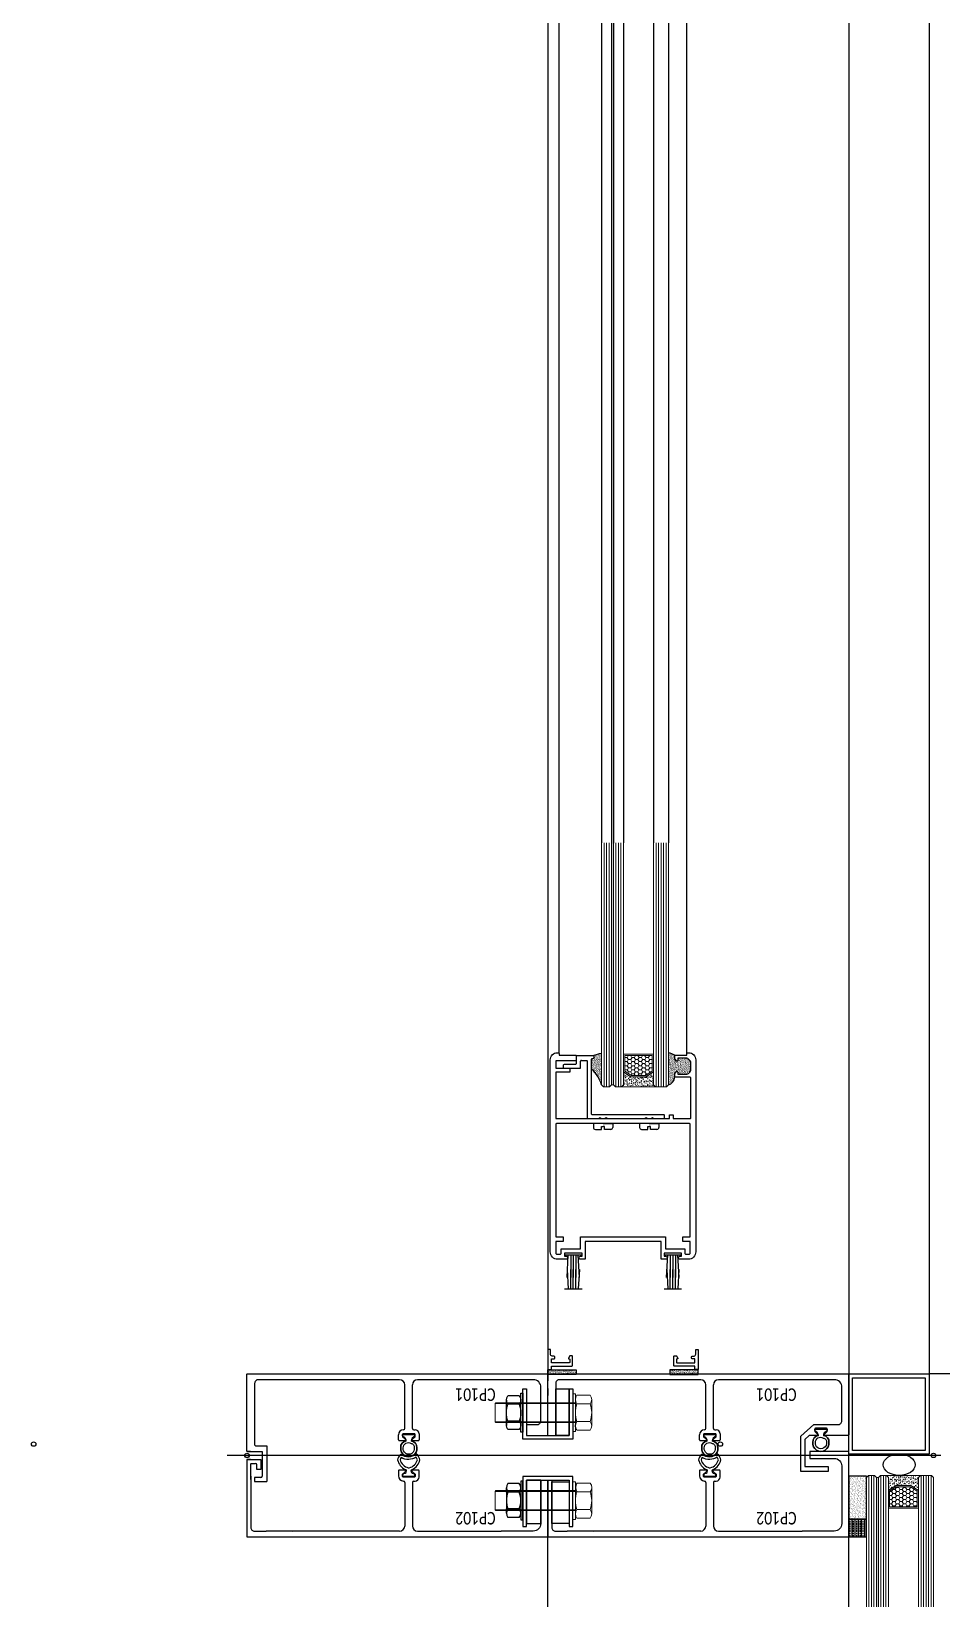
# Model space of a CAD drawing. Header units: millimetres. Extents: x 182 to 305, y 81 to 164.
# Drawn here: x 260.863 to 261.226, y 96.773 to 97.398 of the extents above; entities that cross this region are included whole.
import ezdxf

# ---------------------------------------------------------------- set-up
doc = ezdxf.new("R2010")
doc.units = ezdxf.units.MM
doc.linetypes.add('ACAD_ISO04W100', pattern=[30.5, 24, -3, 0.5, -3])
doc.linetypes.add('ACAD_ISO10W100', pattern=[18.5, 12, -3, 0.5, -3])
for name, color, linetype in [('Cascio-Accesorios', 7, 'Continuous'), ('Cascio-Perfil', 7, 'Continuous'), ('Cascio-Perfil Crudo', 7, 'Continuous'), ('Cascio-Silicona', 7, 'Continuous'), ('VMODULO', 7, 'Continuous')]:
    doc.layers.add(name, color=color, linetype=linetype)
doc.layers.add('Cascio-vidrio', color=7, linetype='Continuous', lineweight=9)
doc.styles.add('ROMANS', font='calibri.ttf', dxfattribs={"width": 0.8})
pattern_1 = [(127.5, (2148.22634, -33.48796), (-0.48941324, -0.01600031), [0, -0.38608, 0, -0.4318, 0, -0.41275]), (97.5, (2148.22634, -33.48796), (-0.7168251, 0.44952328), [0, -0.20828, 0, -0.34798, 0, -0.13335]), (57.5, (2148.22634, -33.80038), (-0.001437185, 0.79099237), [0, -0.127, 0, -0.4572, 0, -0.5969]), (47.5, (2148.22634, -33.8004), (-0.22292932, 0.76355645), [0, -0.0635, 0, -0.29972, 0, -0.3429])]
pattern_2 = [(142.5, (2231.59614, -19.48038), (0.01574834, 0.48170594), [0, -0.38, 0, -0.425, 0, -0.40625]), (172.5, (2231.59614, -19.4804), (-0.44244418, 0.70553652), [0, -0.205, 0, -0.3425, 0, -0.13125]), (212.5, (2231.90364, -19.48038), (-0.778535465, 0.00141476), [0, -0.125, 0, -0.45, 0, -0.5875]), (222.5, (2231.90364, -19.4804), (-0.75153165, 0.2194189), [0, -0.0625, 0, -0.295, 0, -0.3375])]

# ---------------------------------------------------------------- blocks, each defined once
blk = doc.blocks.new('A$C374C1684')
at = {"layer": 'Cascio-Accesorios', "color": 8, "ltscale": 5}
for p, q in [((0.731875, 2.684201, -45100.158411), (0.731875, 12.789444, -45100.158411)), ((0.731875, 12.789444, -45100.158411), (0.731875, 11.105237, -45100.158411)), ((1.363453, 14.473651, -45100.158411), (5.869489, 14.473651, -45100.158411)), ((6.501067, 2.684201, -45100.158411), (6.501067, 12.789444, -45100.158411)), ((6.501067, 12.789444, -45100.158411), (6.501067, 11.105237, -45100.158411)), ((6.501067, 2.684201, -45100.158411), (6.501067, 12.789444, -45100.158411)), ((6.501067, 12.789444, -45100.158411), (6.501067, 11.105237, -45100.158411)), ((0.731875, 3.736831, -45100.158411), (0.731875, 11.736815, -45100.158411)), ((1.363453, 11.105237, -45100.158411), (5.869489, 11.105237, -45100.158411)), ((6.501067, 3.736831, -45100.158411), (6.501067, 11.736815, -45100.158411)), ((6.501067, 3.736831, -45100.158411), (6.501067, 11.736815, -45100.158411)), ((0.731875, 4.368408, -45100.158411), (0.731875, 2.684201, -45100.158411)), ((1.363453, 4.368408, -45100.158411), (5.869489, 4.368408, -45100.158411)), ((1.363453, 0.999994, -45100.158411), (5.869489, 0.999994, -45100.158411)), ((6.501067, 4.368408, -45100.158411), (6.501067, 2.684201, -45100.158411)), ((6.501067, 4.368408, -45100.158411), (6.501067, 2.684201, -45100.158411))]:
    blk.add_line(p, q, dxfattribs=at)
at = {"layer": 'Cascio-Accesorios', "color": 8, "ltscale": 5, "elevation": -45100.158411}
blk.add_lwpolyline([(0.749997, 15.473649), (-0.000002, 15.473649), (-0.000002, -0.000004), (0.749997, -0.000004)], close=True, dxfattribs=at)
at = {"layer": 'Cascio-Accesorios', "color": 8, "ltscale": 5}
for centre, radius, start, end in [((3.293274, 12.789444, -45100.158411), 2.561398, 138.88791, 221.11209), ((3.939669, 12.789444, -45100.158411), 2.561398, 318.88791, 41.11209), ((10.030102, 7.736823, -45100.158411), 9.298227, 158.760689, 201.239311), ((1.363453, 11.105237, -45100.158411), 5.35e-14, 90, 352.224181), ((5.869489, 11.105237, -45100.158411), 5.35e-14, 187.775819, 90), ((-2.79716, 7.736823, -45100.158411), 9.298227, 338.760689, 21.239311), ((3.293274, 2.684201, -45100.158411), 2.561398, 138.88791, 221.11209), ((3.939669, 2.684201, -45100.158411), 2.561398, 318.88791, 41.11209)]:
    blk.add_arc(centre, radius, start, end, dxfattribs=at)
blk = doc.blocks.new('bulon 7.95x32')
at = {"layer": 'Cascio-Accesorios', "color": 8, "lineweight": 9, "ltscale": 5}
for p, q in [((-0.594381, 6.976516), (-5.907895, 6.976516)), ((-6.502276, 5.226516), (-6.502276, -5.066151)), ((-0.594381, 3.476516), (-5.907895, 3.476516)), ((0, 5.066151), (0, -5.066151)), ((31.65, 3.951518, 178402.451728), (0, 3.951522)), ((32, 3.601518, 168490.710426), (0, 3.601522)), ((31.65, 3.951518, 168490.710426), (32, 3.601518, 168490.710426)), ((32, -3.648486, -168490.710426), (32, 3.601518, 168490.710426)), ((-0.594381, -3.523484), (-5.907895, -3.523484)), ((32, -3.648486, 168490.710426), (0, -3.64849)), ((31.65, -3.998486, 178402.451728), (0, -3.99849)), ((31.65, -3.998486, 168490.710426), (32, -3.648486, 168490.710426)), ((-0.594381, -7.023484), (-5.907895, -7.023484))]:
    blk.add_line(p, q, dxfattribs=at)
blk.add_lwpolyline([(0, -7.5), (1, -7.5), (1, 7.5), (0, 7.5)], close=True, dxfattribs=at)
for centre, radius, start, end in [((-3.628878, 5.226516), 2.873399, 142.480248, 217.519752), ((-2.873399, 5.226516), 2.873399, 322.480248, 37.519752), ((4.084644, -0.023484), 10.587768, 160.696615, 199.303385), ((-10.58692, -0.023484), 10.587768, 340.696615, 19.303385), ((-3.665039, -5.273484), 2.844803, 142.03668, 217.96332)]:
    blk.add_arc(centre, radius, start, end, dxfattribs=at)
at = {"layer": 'Cascio-Accesorios', "color": 8, "ltscale": 10}
blk.add_arc((-4.224417, 3.279967), 5.02e-14, 90, 352.224181, dxfattribs=at)
at = {"layer": 'Cascio-Accesorios', "color": 8}
blk.add_arc((-2.837237, -5.273484), 2.844803, 322.03668, 37.96332, dxfattribs=at)
blk = doc.blocks.new('U 20x20-JL')
at = {"layer": 'Cascio-Perfil Crudo'}
blk.add_lwpolyline([(-20, 1.5), (0, 1.5), (0, 0), (-18.5, 0), (-18.5, -17), (0, -17), (0, -18.5), (-20, -18.5)], close=True, dxfattribs=at)
blk = doc.blocks.new('DVH 6+12+4-4')
at = {"layer": 'Cascio-vidrio', "lineweight": 5}
h = blk.add_hatch(dxfattribs=at)
h.set_pattern_fill('AR-SAND', color=9, scale=0.025, style=0)
h.set_pattern_definition([(217.5, (241.7352, 295.9723), (0.0400008, -1.223533), [0, -0.9652, 0, -1.0795, 0, -1.031875]), (187.5, (241.7352, 295.9723), (-1.123808, -1.792063), [0, -0.5207, 0, -0.86995, 0, -0.333375]), (147.5, (242.5162, 295.9723), (-1.977481, -0.003593), [0, -0.3175, 0, -1.143, 0, -1.49225]), (137.5, (242.5162, 295.9723), (-1.908891, -0.557323), [0, -0.15875, 0, -0.7493, 0, -0.85725])])
h.paths.add_polyline_path([(-20.76, -5.2), (-20.76, 0.8), (-8.76, 0.8), (-8.76, -5.2), (-11.76, -3.2), (-17.76, -3.2)])
at = {"layer": 'Cascio-vidrio', "ltscale": 0.8}
h = blk.add_hatch(color=9, dxfattribs=at)
h.dxf.hatch_style = 1
h.paths.add_polyline_path([(-4.76, -96.52), (-4, -96.52), (-4, 0), (-4.76, 0)])
at = {"layer": 'Cascio-vidrio', "lineweight": 5}
h = blk.add_hatch(dxfattribs=at)
h.set_pattern_fill('HONEY', color=9, scale=7.5, style=0)
h.set_pattern_definition([(180, (-1247.1529, -7950.73134), (-1.40625, 0.81189881), [0.9375, -1.875]), (60, (-1247.1529, -7950.73134), (1.40625, 0.81189882), [0.9375, -1.875]), (120, (-1247.1529, -7950.73134), (-3e-09, 1.62379763), [-1.875, 0.9375])])
h.paths.add_polyline_path([(-11.91, -3.7), (-17.61, -3.7), (-20.26, -5.47), (-20.26, -11.7), (-9.26, -11.7), (-9.26, -5.47)])
at = {"layer": 'Cascio-vidrio', "color": 9, "ltscale": 0.8}
for p, q in [((-25.76, -96.52), (-25.76, 0.8)), ((-24.76, -96.52), (-24.76, 0.8)), ((-23.76, -96.52), (-23.76, 0.8)), ((-22.76, -96.52), (-22.76, 0.8)), ((-21.76, -96.52), (-21.76, 0.8)), ((-7.76, -96.52), (-7.76, 0.8)), ((-6.76, -96.52), (-6.76, 0.8)), ((-5.76, -96.52), (-5.76, 0.8)), ((-3, -96.52), (-3, 0.8)), ((-2, -96.52), (-2, 0.8)), ((-1, -96.52), (-1, 0.8))]:
    blk.add_line(p, q, dxfattribs=at)
at = {"layer": 'Cascio-vidrio', "lineweight": 5}
blk.add_line((-7.76, 0.8), (-21.56, 0.8), dxfattribs=at)
at = {"layer": 'Cascio-vidrio', "lineweight": 13}
for p, q in [((-17.76, -3.2), (-20.76, -5.2)), ((-20.76, -12.2), (-20.76, -5.2)), ((-17.61, -3.7), (-20.26, -5.47)), ((-20.26, -11.7), (-20.26, -5.47)), ((-17.76, -3.2), (-11.76, -3.2)), ((-17.61, -3.7), (-11.91, -3.7)), ((-11.91, -3.7), (-9.26, -5.47)), ((-11.76, -3.2), (-8.76, -5.2)), ((-9.26, -5.47), (-9.26, -11.7)), ((-8.76, -5.2), (-8.76, -12.2)), ((-8.76, -12.2), (-20.76, -12.2)), ((-9.26, -11.7), (-20.26, -11.7))]:
    blk.add_line(p, q, dxfattribs=at)
at = {"layer": 'Cascio-vidrio', "ltscale": 0.8}
for points in [[(-26.76, -96.52), (-26.76, 0), (-25.96, 0.8), (-21.56, 0.8), (-20.76, 0), (-20.76, -96.52)], [(-8.76, -96.52), (-8.76, 0), (-7.96, 0.8), (-5.56, 0.8), (-4.76, 0), (-4.76, -96.52)], [(0, -96.52), (0, 0), (-0.8, 0.8), (-3.2, 0.8), (-4, 0), (-4, -96.52)]]:
    blk.add_lwpolyline(points, dxfattribs=at)
at = {"layer": 'Cascio-vidrio', "color": 9, "ltscale": 0.8}
blk.add_lwpolyline([(-4.76, -96.52), (-4.76, 0), (-4, 0), (-4, -96.52)], dxfattribs=at)
blk = doc.blocks.new('A$C563B6C09')
at = {"layer": 'Cascio-Accesorios'}
h = blk.add_hatch(dxfattribs=at)
h.set_pattern_fill('ANSI33', color=8, scale=5.079944, angle=135, style=0)
h.set_pattern_definition([(7e-15, (72753.0125, -14790.057), (2e-16, -1.26998603), []), (7e-15, (72753.6475, -14789.422), (2e-16, -1.26998603), [0.634993015, -0.317496507])])
h.paths.add_polyline_path([(73.15, 27.65), (80.27, 27.65), (80.27, 34.67), (73.15, 34.67)])
at = {"layer": 'Cascio-Silicona'}
h = blk.add_hatch(dxfattribs=at)
h.set_pattern_fill('AR-SAND', color=256, scale=0.507994, style=0)
h.set_pattern_definition([(142.5, (72753.0125, -14790.057), (0.032000274, 0.978815707), [0, -0.772151506, 0, -0.8635905, 0, -0.825490919]), (172.5, (72753.0125, -14790.057), (-0.899036676, 1.43363443), [0, -0.4165554176, 0, -0.695952344, 0, -0.266697066]), (212.5, (72753.6373, -14790.057), (-1.581966663, 0.002874768), [0, -0.253997206, 0, -0.914389941, 0, -1.193786867]), (222.5, (72753.6373, -14790.057), (-1.527095516, 0.445854282), [0, -0.126998603, 0, -0.599433406, 0, -0.685792456])])
h.paths.add_polyline_path([(80.27, 27.65), (97.35, 27.65), (97.35, 34.67), (80.27, 34.67)])
for centre in [(105.65, 274.59), (105.65, 274.59), (105.65, 0.9), (105.65, 0.9)]:
    blk.add_circle(centre, 0.895)
at = {"layer": 'Cascio-Accesorios'}
blk.add_line((73.15, 34.97), (73.15, 27.65), dxfattribs=at)
for points in [[(99.53, 211.11, -0.099387), (98.5, 211.45), (98.28, 212.17, 0.331632), (97.8, 212.53), (97.32, 212.53), (97.32, 207.66), (97.8, 207.66, 0.331632), (98.28, 208.02), (98.5, 208.74, -0.099387), (99.53, 209.08, -0.336481), (100.06, 208.77, 0.253762), (103.9, 205.64, 0.126459), (105.92, 206.66, 0.392085), (106, 207.34, -0.321125), (105.89, 212.97, 0.392085), (105.79, 213.64, 0.116798), (103.9, 214.54, 0.254204), (100.06, 211.42, -0.336481)], [(100.75, 209.89, 0.29008), (103.88, 206.67, 0.08071), (104.92, 207.15, -0.275129), (104.8, 213.11, 0.071164), (103.88, 213.52, 0.291061), (100.75, 210.29, 0.10309)], [(99.53, 91.11, -0.099387), (98.5, 91.45), (98.28, 92.17, 0.331632), (97.8, 92.53), (97.32, 92.53), (97.32, 87.66), (97.8, 87.66, 0.331632), (98.28, 88.02), (98.5, 88.74, -0.099387), (99.53, 89.08, -0.336481), (100.06, 88.77, 0.253762), (103.9, 85.64, 0.126459), (105.92, 86.66, 0.392085), (106, 87.34, -0.321125), (105.89, 92.97, 0.392085), (105.79, 93.64, 0.116798), (103.9, 94.54, 0.254204), (100.06, 91.42, -0.336481)], [(100.75, 89.89, 0.29008), (103.88, 86.67, 0.08071), (104.92, 87.15, -0.275129), (104.8, 93.11, 0.071164), (103.88, 93.52, 0.291061), (100.75, 90.29, 0.10309)]]:
    blk.add_lwpolyline(points, format="xyb", close=True, dxfattribs=at)
blk.add_lwpolyline([(73.15, 27.65), (80.27, 27.65), (80.27, 34.67), (73.15, 34.67)], close=True, dxfattribs=at)
at = {"layer": 'Cascio-Perfil', "color": 8, "linetype": 'ACAD_ISO04W100', "ltscale": 0.5}
blk.add_line((105.65, 0.9), (105.65, 282.54), dxfattribs=at)
at = {"layer": 'Cascio-Perfil'}
for p, q in [((100.08, 269.05), (100.08, 270.65)), ((100.08, 270.65), (101.98, 270.65)), ((104.05, 269.05), (100.08, 269.05)), ((104.05, 274.37), (104.05, 269.05)), ((75.45, 213.72), (75.45, 266.92)), ((97.3, 212.57), (98.2, 212.57)), ((99.5, 214.17), (97.44, 214.17)), ((98.2, 212.57), (99.28, 211.41)), ((99.8, 211.62), (99.8, 213.87)), ((94.9, 211.69), (77.49, 211.69)), ((94.9, 208.64), (77.49, 208.64)), ((95.4, 208.13), (95.4, 207.57)), ((97, 207.87), (97, 212.27)), ((98.2, 207.57), (97.3, 207.57)), ((99.28, 208.73), (98.2, 207.57)), ((99.8, 206.27), (99.8, 208.53)), ((97, 205.97), (99.5, 205.97)), ((0, 154.67), (73.45, 154.67)), ((0, 154.67), (73.45, 154.67)), ((75.9, 154.67), (95.3, 154.67)), ((75.45, 93.72), (75.45, 146.92)), ((99.5, 94.17), (97.44, 94.17)), ((99.8, 91.62), (99.8, 93.87)), ((94.9, 91.69), (77.49, 91.69)), ((94.9, 88.64), (77.49, 88.64)), ((95.4, 88.13), (95.4, 87.57)), ((97, 87.87), (97, 92.27)), ((97.3, 92.57), (98.2, 92.57)), ((98.2, 87.57), (97.3, 87.57)), ((98.2, 92.57), (99.28, 91.41)), ((99.28, 88.73), (98.2, 87.57)), ((99.8, 86.27), (99.8, 88.53)), ((97, 85.97), (99.5, 85.97)), ((0, 34.67), (73.45, 34.67)), ((75.9, 34.67), (95.3, 34.67))]:
    blk.add_line(p, q, dxfattribs=at)
at = {"layer": 'Cascio-Perfil', "color": 9, "linetype": 'ACAD_ISO04W100', "ltscale": 0.5}
blk.add_line((105.65, 0.9), (105.65, 180.75), dxfattribs=at)
at = {"layer": 'Cascio-Perfil'}
for points in [[(104.05, 273.17), (104.05, 274.37, 0.414214), (103.75, 274.67), (73.45, 274.67, 0.414214), (73.15, 274.37), (73.15, 154.97, 0.414214), (73.45, 154.67), (75.9, 154.67)], [(97.33, 273.07), (76.95, 273.07, 0.414214), (75.45, 271.57), (75.45, 266.92)], [(96.1, 273.07), (102.18, 273.07, -0.414214), (102.48, 272.57), (102.48, 271.15)], [(95.75, 157.47), (78.45, 157.47, -0.414214), (75.45, 160.47), (75.45, 173.27)], [(95.75, 154.67), (73.45, 154.67, 0.414214), (73.15, 154.37), (73.15, 34.97, 0.414214), (73.45, 34.67), (75.9, 34.67)], [(95.75, 153.07), (76.95, 153.07, 0.414214), (75.45, 151.57), (75.45, 146.92)], [(99.53, 37.47), (78.45, 37.47, -0.414214), (75.45, 40.47), (75.45, 53.27)], [(95.3, 34.67), (106.95, 34.67, 0.414214), (107.25, 34.97), (107.25, 50.26)], [(104.45, 50.26), (104.45, 40.47, -0.414214), (101.45, 37.47), (99.53, 37.47)]]:
    blk.add_lwpolyline(points, format="xyb", dxfattribs=at)
for points in [[(75.45, 256.32), (75.35, 256.42)], [(75.45, 206.61), (75.45, 173.27)], [(79.01, 154.67), (81.76, 154.67)], [(79.01, 154.67), (81.76, 154.67)], [(95.3, 154.67), (95.75, 154.67)], [(97.33, 153.07), (97.25, 153.07)], [(75.45, 136.32), (75.35, 136.42)], [(75.45, 86.61), (75.45, 53.27)], [(107.25, 50.26), (104.45, 50.26)], [(79.01, 34.67), (81.76, 34.67)], [(79.01, 34.67), (81.76, 34.67)]]:
    blk.add_lwpolyline(points, dxfattribs=at)
at = {"layer": 'Cascio-Perfil', "color": 1}
for points in [[(95.75, 163.17), (78.45, 163.17), (78.45, 157.47), (95.75, 157.47)], [(95.11, 146.17), (78.45, 146.17), (78.45, 153.07), (95.11, 153.07)]]:
    blk.add_lwpolyline(points, close=True, dxfattribs=at)
at = {"layer": 'Cascio-Perfil'}
for centre, radius, start, end in [((101.98, 271.15), 0.5, 270, 0), ((77.49, 213.72), 2.03, 180, 270), ((97.44, 212.14), 2.03, 90, 178.79265), ((97.3, 212.27), 0.3, 90, 180), ((99.5, 213.87), 0.3, 360, 90), ((77.49, 206.61), 2.03, 90, 180), ((94.9, 212.19), 0.508, 270, 358.79265), ((94.9, 208.13), 0.508, 0, 90), ((97, 207.57), 1.6, 180, 270), ((97.3, 207.87), 0.3, 180, 270), ((99.5, 211.62), 0.3, 223, 0), ((99.5, 208.53), 0.3, 360, 137), ((99.5, 206.27), 0.3, 270, 0), ((97.44, 92.14), 2.03, 90, 178.79265), ((99.5, 93.87), 0.3, 360, 90), ((77.49, 93.72), 2.03, 180, 270), ((77.49, 86.61), 2.03, 90, 180), ((94.9, 92.19), 0.508, 270, 358.79265), ((94.9, 88.13), 0.508, 0, 90), ((97, 87.57), 1.6, 180, 270), ((97.3, 92.27), 0.3, 90, 180), ((97.3, 87.87), 0.3, 180, 270), ((99.5, 91.62), 0.3, 223, 0), ((99.5, 88.53), 0.3, 360, 137), ((99.5, 86.27), 0.3, 270, 0)]:
    blk.add_arc(centre, radius, start, end, dxfattribs=at)
at = {"layer": 'Cascio-Silicona', "color": 1}
blk.add_lwpolyline([(80.27, 27.65), (97.35, 27.65), (97.35, 34.67), (80.27, 34.67)], close=True, dxfattribs=at)
at = {"xscale": -0.999919, "yscale": 0.999919, "zscale": 0.999919, "rotation": 270}
blk.add_blockref('DVH 6+12+4-4', (96.86, 27.65), dxfattribs=at)
at = {"layer": 'Cascio-Perfil', "xscale": 0.999998, "yscale": 0.999998, "zscale": 0.999998, "rotation": 90}
blk.add_blockref('bulon 7.95x32', (87.61, 143.67), dxfattribs=at)
at = {"layer": 'Cascio-Perfil', "rotation": 90}
blk.add_blockref('A$C374C1684', (95.41, 164.67), dxfattribs=at)
at = {"layer": 'Cascio-Perfil', "xscale": -1}
blk.add_blockref('U 20x20-JL', (77.25, 163.17), dxfattribs=at)
at = {"layer": 'Defpoints', "char_height": 5, "width": 31.5946, "attachment_point": 1, "rotation": 90, "style": 'ROMANS'}
for insert in [(78.1, 175.5), (78.1, 55.5)]:
    blk.add_mtext('CP102', dxfattribs=dict(at, insert=insert))
blk = doc.blocks.new('CP102-Doble')
blk.add_blockref('A$C563B6C09', (-105.65322, -0.895036))
blk = doc.blocks.new('A$C198C253F')
at = {"layer": 'Cascio-Silicona'}
h = blk.add_hatch(dxfattribs=at)
h.set_pattern_fill('AR-SAND', color=256, scale=0.01, angle=90, style=0)
h.set_pattern_definition(pattern_1)
h.paths.add_polyline_path([(-37.816335, 51.54098), (-36.026335, 51.54098), (-36.026335, 40.229073), (-37.816335, 40.229073)])
h = blk.add_hatch(dxfattribs=at)
h.set_pattern_fill('AR-SAND', color=256, scale=0.25)
h.set_pattern_definition([(142.5, (2231.59614, -0.48423), (0.01574834, 0.48170594), [0, -0.38, 0, -0.425, 0, -0.40625]), (172.5, (2231.59614, -0.48423), (-0.44244418, 0.70553652), [0, -0.205, 0, -0.3425, 0, -0.13125]), (212.5, (2231.90364, -0.48423), (-0.778535465, 0.00141476), [0, -0.125, 0, -0.45, 0, -0.5875]), (222.5, (2231.90364, -0.4842), (-0.75153165, 0.2194189), [0, -0.0625, 0, -0.295, 0, -0.3375])])
edge = h.paths.add_edge_path()
edge.add_arc((88.727835, 33.534358), 0.5, -90.000002806, 0.020123912, ccw=False)
edge.add_arc((88.727835, 33.534358), 0.5, 179.999997182, 269.999997189, ccw=False)
edge.add_line((88.227835, 33.534358), (88.227835, 33.734358))
edge.add_arc((87.927835, 33.734358), 0.3, 359.999997182, 449.99999719)
edge.add_line((87.927835, 34.034358), (83.877835, 34.034359))
edge.add_arc((74.363752, 42.387277), 12.66053, 285.166954955, 318.718383414, ccw=False)
edge.add_line((77.676159, 30.167745), (90.160289, 30.167745))
edge.add_arc((79.613194, 29.059177), 10.605193, 6.000125206, 24.960714116)
h = blk.add_hatch(dxfattribs=at)
h.set_pattern_fill('AR-SAND', color=256, scale=0.01, angle=90, style=0)
h.set_pattern_definition(pattern_1)
h.paths.add_polyline_path([(-37.816335, -8.476691), (-36.026335, -8.476691), (-36.026335, 2.835216), (-37.816335, 2.835216)])
h = blk.add_hatch(dxfattribs=at)
h.set_pattern_fill('AR-SAND', color=256, scale=0.25)
h.set_pattern_definition(pattern_2)
edge = h.paths.add_edge_path()
edge.add_arc((80.799396, 3.980887), 3.049541, 191.871188566, 268.14638739)
edge.add_line((80.700755, 0.932941), (89.500755, 0.932941))
edge.add_line((89.500755, 0.932941), (90.495632, 3.353559))
edge.add_line((90.495632, 3.353559), (77.815076, 3.353559))
h = blk.add_hatch(dxfattribs=at)
h.set_pattern_fill('AR-SAND', color=256, scale=0.25)
h.set_pattern_definition(pattern_2)
edge = h.paths.add_edge_path()
edge.add_line((88.300755, -0.267059), (87.400755, -0.267059))
edge.add_arc((87.400755, 0.032941), 0.3, 180.000000003, 270, ccw=False)
edge.add_line((87.100755, 0.032941), (88.000755, 0.932941))
edge.add_line((88.000755, 0.932941), (82.200755, 0.932941))
edge.add_line((82.200755, 0.932941), (83.100755, 0.032941))
edge.add_arc((82.800755, 0.032941), 0.3, -90, 0, ccw=False)
edge.add_line((82.800755, -0.267059), (81.900755, -0.267059))
edge.add_line((81.900755, -0.267059), (81.900755, -3.473923))
edge.add_arc((83.900755, -3.473923), 2, 180, 270)
edge.add_line((83.900755, -5.473923), (86.300755, -5.473923))
edge.add_arc((86.300755, -3.473923), 2, 270, 360)
edge.add_line((88.300755, -3.473923), (88.300755, -0.267059))
at = {"layer": 'Cascio-Accesorios', "color": 1}
for p, q in [((-3.699245, 44.851067, 0.003681), (-3.699245, 37.851067, 0.003681)), ((4.047284, 43.78143, 0.003681), (-3.699245, 43.351067, 0.003681)), ((0.900755, 43.851067, 0.003681), (9.900755, 43.351067, 0.003681)), ((9.900755, 44.851067, 0.003681), (9.900755, 37.851067, 0.003681)), ((-3.699245, 42.351067, 0.003681), (4.047284, 42.351067, 0.003681)), ((-3.699245, 41.351067, 0.003681), (4.047284, 41.351067, 0.003681)), ((-3.699245, 40.351067, 0.003681), (4.047284, 40.351067, 0.003681)), ((4.047284, 38.920704, 0.003681), (-3.699245, 39.351067, 0.003681)), ((9.900755, 42.351067, 0.003681), (0.900755, 42.351067, 0.003681)), ((9.900755, 41.351067, 0.003681), (0.900755, 41.351067, 0.003681)), ((9.900755, 40.351067, 0.003681), (0.900755, 40.351067, 0.003681)), ((0.900755, 38.851067, 0.003681), (9.900755, 39.351067, 0.003681)), ((-3.699245, 5.17124, 0.003681), (-3.699245, -1.82876, 0.003681)), ((4.047284, 4.101602, 0.003681), (-3.699245, 3.67124, 0.003681)), ((-3.699245, 2.67124, 0.003681), (4.047284, 2.67124, 0.003681)), ((-3.699245, 1.67124, 0.003681), (4.047284, 1.67124, 0.003681)), ((-3.699245, 0.67124, 0.003681), (4.047284, 0.67124, 0.003681)), ((0.900755, 4.17124, 0.003681), (9.900755, 3.67124, 0.003681)), ((9.900755, 2.67124, 0.003681), (0.900755, 2.67124, 0.003681)), ((9.900755, 1.67124, 0.003681), (0.900755, 1.67124, 0.003681)), ((9.900755, 0.67124, 0.003681), (0.900755, 0.67124, 0.003681)), ((9.900755, 5.17124, 0.003681), (9.900755, -1.82876, 0.003681)), ((4.047284, -0.759123, 0.003681), (-3.699245, -0.32876, 0.003681)), ((0.900755, -0.82876, 0.003681), (9.900755, -0.32876, 0.003681))]:
    blk.add_line(p, q, dxfattribs=at)
at = {"layer": 'Cascio-Accesorios', "color": 8}
for p, q in [((59.895221, 32.566643, 0.003681), (59.895219, 30.064137, 0.003681)), ((62.200755, 33.336642, 0.003681), (60.665221, 33.336642, 0.003681)), ((62.200755, 29.488212, 0.003681), (62.200755, 33.336642, 0.003681)), ((59.895219, 30.064137, 0.003681), (61.050221, 30.064137, 0.003681)), ((59.895221, 26.409782, 0.003681), (59.895219, 28.912287, 0.003681)), ((59.895219, 28.912287, 0.003681), (61.050221, 28.912287, 0.003681)), ((62.200755, 25.639782, 0.003681), (60.665221, 25.639782, 0.003681)), ((61.050221, 30.064137, 0.003681), (61.050221, 29.488212, 0.003681)), ((61.050221, 28.912287, 0.003681), (61.050221, 29.488212, 0.003681)), ((62.200755, 29.488212, 0.003681), (62.200755, 25.639782, 0.003681)), ((59.895221, 14.166643, 0.003681), (59.895219, 11.664137, 0.003681)), ((62.200755, 14.936642, 0.003681), (60.665221, 14.936642, 0.003681)), ((62.200755, 11.088212, 0.003681), (62.200755, 14.936642, 0.003681)), ((59.895219, 11.664137, 0.003681), (61.050221, 11.664137, 0.003681)), ((59.895221, 8.009782, 0.003681), (59.895219, 10.512287, 0.003681)), ((59.895219, 10.512287, 0.003681), (61.050221, 10.512287, 0.003681)), ((62.200755, 7.239782, 0.003681), (60.665221, 7.239782, 0.003681)), ((61.050221, 11.664137, 0.003681), (61.050221, 11.088212, 0.003681)), ((61.050221, 10.512287, 0.003681), (61.050221, 11.088212, 0.003681)), ((62.200755, 11.088212, 0.003681), (62.200755, 7.239782, 0.003681))]:
    blk.add_line(p, q, dxfattribs=at)
for centre, start, end in [((60.665221, 32.566642, 0.003681), 90, 179.999969), ((60.665221, 26.409782, 0.003681), 180.000031, 270), ((60.665221, 14.166642, 0.003681), 90, 179.999969), ((60.665221, 8.009782, 0.003681), 180.000031, 270)]:
    blk.add_arc(centre, 0.77, start, end, dxfattribs=at)
at = {"layer": 'Cascio-Perfil', "ltscale": 2.5}
for p, q in [((84.277836, 45.030438, 0.003681), (84.277836, 38.738213, 0.003681)), ((85.477836, 45.330438, 0.003681), (84.577836, 45.330438, 0.003681)), ((85.777836, 40.538212, 0.003681), (85.777836, 45.030438, 0.003681)), ((90.500755, 47.038131, 116092.850077), (693.234029, 47.038131, 116092.850077)), ((84.577836, 38.438213, 0.003681), (87.127836, 38.438212, 0.003681)), ((88.927836, 40.238212, 0.003681), (86.077836, 40.238212, 0.003681)), ((89.227835, 33.534534, 0.057329), (89.227836, 39.938212, 0.003681)), ((90.200755, -3.902981, 0.003681), (693.234029, -3.902981, 116092.850077))]:
    blk.add_line(p, q, dxfattribs=at)
for points, elevation in [([(-33.195265, 43.078634), (-33.195265, 50.076548), (-32.415265, 50.076548), (-31.669285, 50.076548), (-31.669285, 49.166548, 0.414214), (-31.279285, 48.776548), (-30.871943, 48.776548, 0.46718), (-30.488064, 49.235371), (-30.488064, 49.749507, -0.414214), (-29.788064, 50.449507), (-27.913535, 50.449507), (-27.913535, 51.449507), (-35.926335, 51.449507), (-35.926335, 50.049507), (-34.495265, 50.049507), (-34.495265, 41.969265, 0.414214), (-34.195265, 41.669265), (-30.694285, 41.669265, 0.414214), (-30.369285, 41.994265), (-30.369285, 42.502709, 0.29391), (-30.597643, 42.857634), (-31.485404, 43.261942, 0.545703), (-31.669285, 43.143634), (-31.669285, 42.883634, -0.414214), (-31.799285, 42.753634), (-32.995265, 42.753634, -0.414214), (-33.195265, 42.953634), (-33.195265, 50.076548)], 0.003681), ([(12.300755, -3.086778), (10.600755, -3.086778, 0.414214), (10.100755, -3.586778), (10.100755, -4.773923, 0.414214), (10.600755, -5.273923), (15.200755, -5.273923), (15.200755, -2.273923), (17.000755, -2.273923), (17.000755, -5.273923), (61.900755, -5.273923, 0.414214), (62.200755, -4.973923), (62.200755, 48.038212, 0.414214), (61.900755, 48.338212), (17.000755, 48.338212), (17.000755, 45.338212), (15.200755, 45.338212), (15.200755, 48.338212), (10.600755, 48.338212, 0.414214), (10.100755, 47.838212), (10.100755, 46.651067, 0.414214), (10.600755, 46.151067), (12.300755, 46.151067), (12.300755, 38.482145), (17.000755, 38.482145), (17.000755, 4.582145), (12.300755, 4.582145), (12.300755, -3.12876)], 0.003681), ([(87.427835, 36.134358, -0.414214), (87.127835, 35.834358), (64.500755, 35.834359, 0.414214), (64.200755, 35.534359), (64.200755, 5.230438, 0.414214), (64.500755, 4.930438), (65.400755, 4.930438, 0.414214), (65.700755, 5.230438), (65.700755, 33.734359, -0.414214), (66.000755, 34.034359), (87.927835, 34.034358, -0.414214), (88.227835, 33.734358), (88.227835, 33.534358, 0.414214), (88.727835, 33.034358, 0.414316), (89.227835, 33.534534)], 0.057329), ([(-33.195265, -0.105818), (-33.195265, -7.103732), (-32.415265, -7.103732), (-31.669285, -7.103732), (-31.669285, -6.193732, -0.414214), (-31.279285, -5.803732), (-30.871943, -5.803732, -0.46718), (-30.488064, -6.262555), (-30.488064, -6.776691, 0.414214), (-29.788064, -7.476691), (-27.913535, -7.476691), (-27.913535, -8.476691), (-35.926335, -8.476691), (-35.926335, -7.076691), (-34.495265, -7.076691), (-34.495265, 1.003551, -0.414214), (-34.195265, 1.303551), (-30.694285, 1.303551, -0.414214), (-30.369285, 0.978551), (-30.369285, 0.470107, -0.29391), (-30.597643, 0.115182), (-31.485404, -0.289126, -0.545703), (-31.669285, -0.170818), (-31.669285, 0.089182, 0.414214), (-31.799285, 0.219182), (-32.995265, 0.219182, 0.414214), (-33.195265, 0.019182), (-33.195265, -7.103732)], 0.003681)]:
    blk.add_lwpolyline(points, format="xyb", dxfattribs=dict(at, elevation=elevation))
at = {"layer": 'Cascio-Perfil', "ltscale": 2.5, "elevation": 0.003681}
blk.add_lwpolyline([(80.700755, 0.932941), (82.200755, 0.932941), (83.100755, 0.032941, -0.414214), (82.800755, -0.267059), (81.900755, -0.267059), (81.900755, -3.473923, 0.414214), (83.900755, -5.473923), (86.300755, -5.473923, 0.414214), (88.300755, -3.473923), (88.300755, -0.267059), (87.400755, -0.267059, -0.414214), (87.100755, 0.032941), (88.000755, 0.932941), (89.500755, 0.932941), (89.500755, -3.902981), (90.200755, -3.902981, -0.414214), (90.500755, -4.202981), (90.500755, -4.673923, -0.414214), (87.700755, -7.473923), (11.100755, -7.473923, -0.414214), (8.100755, -4.473923), (8.100755, -1.17876, -0.414214), (8.700755, -0.57876, -0.414214), (9.300755, -1.17876), (9.300755, -1.82876), (10.500755, -1.82876), (10.500755, 5.17124), (9.300755, 5.17124), (9.300755, 4.52124, -0.414214), (8.700755, 3.92124, -0.414214), (8.100755, 4.52124), (8.100755, 6.382145), (15.200755, 6.382145), (15.200755, 36.682145), (8.100755, 36.682145), (8.100755, 38.501067, -0.414214), (8.700755, 39.101067, -0.414214), (9.300755, 38.501067), (9.300755, 37.851067), (10.500755, 37.851067), (10.500755, 44.851067), (9.300755, 44.851067), (9.300755, 44.201067, -0.414214), (8.700755, 43.601067, -0.414214), (8.100755, 44.201067), (8.100755, 47.538212, -0.414214), (11.100755, 50.538212), (12.300755, 50.538212), (87.700755, 50.538212, -0.414214), (90.500755, 47.738212), (90.500755, 47.682941), (90.498305, 47.338131, -0.414214), (90.198305, 47.038131), (89.498305, 47.038131), (89.500755, 40.238212), (87.300755, 40.238212), (87.300755, 48.338212), (84.300755, 48.338212), (84.300755, 42.775096), (82.800755, 42.775096), (82.800755, 48.338212), (64.500755, 48.338212, 0.414214), (64.200755, 48.038212), (64.200755, 31.238212), (64.700755, 30.738212), (64.200755, 30.238212), (64.200755, 28.738212), (64.700755, 28.238212), (64.200755, 27.738212), (64.200755, 12.838212), (64.700755, 12.338212), (64.200755, 11.838212), (64.200755, 10.338212), (64.700755, 9.838212), (64.200755, 9.338212), (64.200755, 3.027019), (65.700755, 3.027019), (65.700755, 1.527019), (64.200755, 1.527019), (64.200755, -5.173923, 0.414214), (64.500755, -5.473923), (80.400755, -5.473923, 0.414214), (80.700755, -5.173923)], format="xyb", close=True, dxfattribs=at)
at = {"layer": 'Cascio-Perfil', "ltscale": 2.5, "extrusion": (1, -4.15948e-07, 0), "elevation": 87.42782}
blk.add_lwpolyline([(38.138249, 0.003681), (36.134395, 0.057329)], dxfattribs=at)
at = {"layer": 'Cascio-Perfil', "ltscale": 2.5}
for centre, start, end in [((84.577836, 45.030438, 0.003681), 90, 179.999997), ((85.477836, 45.030438, 0.003681), 0, 90), ((84.577836, 38.738213, 0.003681), 179.999997, 269.999997), ((86.077836, 40.538212, 0.003681), 180, 270), ((87.127836, 38.138212, 0.003681), 359.999997, 89.999997), ((88.927836, 39.938212, 0.003681), 359.999997, 90)]:
    blk.add_arc(centre, 0.3, start, end, dxfattribs=at)
at = {"layer": 'Cascio-Silicona', "elevation": 0.003681}
for points in [[(-37.816335, 51.54098), (-36.026335, 51.54098), (-36.026335, 40.229073), (-37.816335, 40.229073)], [(-37.816335, -8.476691), (-36.026335, -8.476691), (-36.026335, 2.835216), (-37.816335, 2.835216)]]:
    blk.add_lwpolyline(points, close=True, dxfattribs=at)
at = {"layer": 'Cascio-Silicona', "color": 1}
for centre, radius, start, end in [((74.328465, 42.278454, -116093.218058), 12.615687, 285.362867, 319.195527), ((79.613194, 29.059177, -6.984403), 10.605193, 6.000125, 24.960714), ((81.149509, 4.601373, -232185.68911), 3.695777, 199.732683, 263.025737), ((85.824543, 3.647123, -116092.830828), 4.569608, 323.561196, 356.316626)]:
    blk.add_arc(centre, radius, start, end, dxfattribs=at)
at = {"layer": 'VMODULO'}
for p, q in [((972.100016, 26.113559, -232182.558484), (174.148982, 26.113559, -116082.985447)), ((972.100016, 25.353559, -232182.558484), (174.148982, 25.353559, -116082.985447)), ((972.142824, 30.113559, -232189.055732), (174.19179, 30.113559, -116089.482695)), ((999.851643, 21.353559, -232182.375636), (174.19179, 21.353559, -116089.482695)), ((999.851643, 9.353559, -232182.375636), (174.19179, 9.353559, -116089.482695)), ((999.53706, 3.36537, -232193.337174), (174.19179, 3.36537, -116100.444234))]:
    blk.add_line(p, q, dxfattribs=at)
at = {"rotation": 90}
blk.add_blockref('DVH 6+12+4-4', (77.670755, 30.113559, -116089.482695), dxfattribs=at)
blk = doc.blocks.new('A$C06B85292')
for centre, radius in [((6.353967, 10.364894), 0.895117), ((6.355286, 10.364894), 0.895107), ((280.046187, 10.364894), 0.895107), ((280.046559, 10.364894), 0.895117)]:
    blk.add_circle(centre, radius)
at = {"layer": 'Cascio-Accesorios'}
for p, q in [((68.415829, 18.24061), (68.415829, 18.729263)), ((68.415829, 18.729263), (73.283093, 18.729263)), ((69.223546, 17.546828), (68.772887, 17.761482)), ((69.849472, 16.116749), (69.849472, 16.128904)), ((71.84945, 16.128904), (71.84945, 16.116749)), ((72.926035, 17.761482), (72.206508, 17.197158)), ((73.283093, 18.729263), (73.283093, 18.24061)), ((188.414509, 18.24061), (188.414509, 18.729263)), ((188.414509, 18.729263), (193.281773, 18.729263)), ((189.222226, 17.546828), (188.771567, 17.761482)), ((189.848152, 16.116749), (189.848152, 16.128904)), ((191.84813, 16.128904), (191.84813, 16.116749)), ((192.924715, 17.761482), (192.205188, 17.197158)), ((193.281773, 18.729263), (193.281773, 18.24061))]:
    blk.add_line(p, q, dxfattribs=at)
for points in [[(236.504701, 19.347134, 0.177841), (236.148001, 18.266687, -0.409958), (238.357511, 15.569246, -1.117988), (231.93756, 15.569246, -0.409983), (234.147665, 18.266725), (234.147665, 18.278881, 0.127853), (233.521739, 19.696805), (233.071079, 19.911458, -0.331632), (232.714021, 20.390586), (232.714021, 20.87924), (237.581286, 20.87924), (237.581286, 20.390586, -0.331632), (237.224228, 19.911458)], [(72.206508, 17.197158, 0.177841), (71.849809, 16.116711, -0.409958), (74.059318, 13.419269, -1.117988), (67.639368, 13.419269, -0.409983), (69.849472, 16.116749), (69.849472, 16.128904, 0.127853), (69.223546, 17.546828), (68.772887, 17.761482, -0.331632), (68.415829, 18.24061), (68.415829, 18.729263), (73.283093, 18.729263), (73.283093, 18.24061, -0.331632), (72.926035, 17.761482)], [(192.205188, 17.197158, 0.177841), (191.848489, 16.116711, -0.409958), (194.057998, 13.419269, -1.117988), (187.638048, 13.419269, -0.409983), (189.848152, 16.116749), (189.848152, 16.128904, 0.127853), (189.222226, 17.546828), (188.771567, 17.761482, -0.331632), (188.414509, 18.24061), (188.414509, 18.729263), (193.281773, 18.729263), (193.281773, 18.24061, -0.331632), (192.924715, 17.761482)]]:
    blk.add_lwpolyline(points, format="xyb", close=True, dxfattribs=at)
for points in [[(69.849472, 16.116749, 0.409983), (67.639368, 13.419269, 1.117988), (74.059318, 13.419269, 0.410001), (71.84945, 16.116749)], [(71.756959, 15.120879, -0.426819), (73.051239, 13.413188, -1.172901), (68.64744, 13.413144, -0.612137), (71.756959, 15.120879, -0.517798)], [(189.848152, 16.116749, 0.409983), (187.638048, 13.419269, 1.117988), (194.057998, 13.419269, 0.410001), (191.84813, 16.116749)], [(191.755639, 15.120879, -0.426819), (193.049919, 13.413188, -1.172901), (188.64612, 13.413144, -0.612137), (191.755639, 15.120879, -0.517798)], [(234.147665, 18.266725, 0.409983), (231.93756, 15.569246, 1.117988), (238.357511, 15.569246, 0.410001), (236.147642, 18.266725)], [(236.055152, 17.270855, -0.426819), (237.349432, 15.563164, -1.172901), (232.945632, 15.56312, -0.612137), (236.055152, 17.270855, -0.517798)]]:
    blk.add_lwpolyline(points, format="xyb", dxfattribs=at)
for centre, radius, start, end in [((68.915823, 18.24061), 0.499994, 180, 253.388791), ((66.809266, 15.633957), 3.080231, 9.24667, 38.390334), ((73.49896, 16.171364), 1.650056, 141.561634, 181.474496), ((72.783099, 18.24061), 0.499994, 286.611209, 0), ((188.914503, 18.24061), 0.499994, 180, 253.388791), ((186.807946, 15.633957), 3.080231, 9.24667, 38.390334), ((193.49764, 16.171364), 1.650056, 141.561634, 181.474496), ((192.781779, 18.24061), 0.499994, 286.611209, 0)]:
    blk.add_arc(centre, radius, start, end, dxfattribs=at)
at = {"layer": 'Cascio-Perfil'}
for p, q in [((67.225272, 40.564561), (14.021376, 40.564561)), ((69.257249, 21.122211), (69.257249, 38.532584)), ((72.305216, 21.122775), (72.305216, 38.532584)), ((107.670346, 40.564561), (74.337193, 40.564561)), ((187.223952, 40.564561), (134.020056, 40.564561)), ((189.255929, 21.122211), (189.255929, 38.532584)), ((192.303896, 21.122775), (192.303896, 38.532584)), ((227.669026, 40.564561), (194.335873, 40.564561)), ((73.070727, 19.014798), (68.670775, 19.014798)), ((72.81321, 20.614781), (73.370724, 20.614781)), ((74.970706, 19.014798), (74.970706, 16.514826)), ((193.069407, 19.014798), (188.669455, 19.014798)), ((192.81189, 20.614781), (193.369403, 20.614781)), ((194.969386, 19.014798), (194.969386, 16.514826)), ((66.770796, 16.514826), (66.770796, 18.582803)), ((69.324964, 16.214829), (67.070793, 16.214829)), ((68.370779, 18.714802), (68.370779, 17.814812)), ((68.370779, 17.814812), (69.529561, 16.73423)), ((72.211941, 16.73423), (73.370724, 17.814812)), ((74.670709, 16.214829), (72.416538, 16.214829)), ((73.370724, 17.814812), (73.370724, 18.714802)), ((186.769476, 16.514826), (186.769476, 18.582803)), ((189.323643, 16.214829), (187.069473, 16.214829)), ((188.369458, 18.714802), (188.369458, 17.814812)), ((188.369458, 17.814812), (189.528241, 16.73423)), ((192.210621, 16.73423), (193.369403, 17.814812)), ((194.669389, 16.214829), (192.415218, 16.214829)), ((193.369403, 17.814812), (193.369403, 18.714802)), ((6.571458, 11.964876), (12.408487, 11.964876)), ((12.408487, 11.964876), (12.408487, 2.088046)), ((11.908487, 1.588046), (9.421427, 1.588046)), ((9.421427, 1.588046), (9.421427, -0.000175)), ((9.421427, -0.000175), (14.236317, -0.000175))]:
    blk.add_line(p, q, dxfattribs=at)
at = {"layer": 'Cascio-Perfil', "color": 8, "linetype": 'ACAD_ISO04W100', "ltscale": 0.5}
blk.add_line((280.046559, 10.364894), (0.000364, 10.364894), dxfattribs=at)
at = {"layer": 'Cascio-Perfil', "color": 9, "linetype": 'ACAD_ISO04W100', "ltscale": 0.5}
for q in [(100.187626, 10.364894), (100.189604, 10.364894)]:
    blk.add_line((280.046187, 10.364894), q, dxfattribs=at)
at = {"layer": 'Cascio-Perfil'}
for points in [[(7.821445, 11.964876), (6.571458, 11.964876, -0.414214), (6.271462, 12.264873), (6.271462, 42.564539, -0.414214), (6.571458, 42.864536), (125.970145, 42.864536, -0.414214), (126.270142, 42.564539), (126.270142, 40.118453)], [(14.021376, 40.564561), (10.921427, 40.564561, 0.414214), (9.421427, 39.064561), (9.421427, 14.62761, 0.414214), (9.921427, 14.12761), (14.236317, 14.12761), (14.236317, -0.000175)], [(117.76845, 22.627775), (121.931329, 22.627775, 0.414214), (123.531311, 24.227758), (123.531311, 37.564594, 0.414214), (120.531344, 40.564561), (107.670346, 40.564561)], [(126.270142, 18.364536), (126.270142, 42.564539, -0.414214), (126.570138, 42.864536), (245.968825, 42.864536, -0.414214), (246.268821, 42.564539), (246.268821, 40.118453)], [(134.020056, 40.564561), (130.920107, 40.564561, 0.414214), (129.420107, 39.064561), (129.420107, 18.364536)], [(227.169032, 9.764892), (227.169032, 17.999196), (232.334588, 22.627775), (241.930009, 22.627775, 0.414214), (243.529991, 24.227758), (243.529991, 37.564594, 0.414214), (240.530024, 40.564561), (227.669026, 40.564561)], [(246.268821, 40.118453), (246.268821, 18.664802, -0.414214), (245.968825, 18.364806), (236.722813, 18.364806, -0.679599), (236.517451, 18.88349), (237.668916, 19.964788), (237.668916, 20.864778, 0.414214), (237.368919, 21.164775), (232.968968, 21.164775, 0.414214), (232.668971, 20.864778), (232.668971, 19.964788), (233.820436, 18.88349, -0.679599), (233.615074, 18.364806), (230.418996, 18.364806), (228.769014, 16.764823), (228.769014, 9.96489)]]:
    blk.add_lwpolyline(points, format="xyb", dxfattribs=at)
for points in [[(126.270142, 37.010714), (126.270142, 34.260367)], [(228.769014, 9.96489), (228.769014, 5.924477), (237.977641, 5.924477), (237.977641, 3.924477), (227.169032, 3.924477), (227.169032, 9.764892)]]:
    blk.add_lwpolyline(points, dxfattribs=at)
at = {"layer": 'Cascio-Perfil', "color": 1}
blk.add_lwpolyline([(134.76845, 36.864536), (134.76845, 18.364536), (129.420107, 18.364536), (129.420107, 36.864536)], close=True, dxfattribs=at)
at = {"layer": 'Cascio-Perfil'}
for centre, radius, start, end in [((67.225272, 38.532584), 2.031978, 0, 90), ((74.337193, 38.532584), 2.031978, 90, 180), ((187.223952, 38.532584), 2.031978, 0, 90), ((194.335873, 38.532584), 2.031978, 90, 180), ((68.802774, 18.582803), 2.031978, 91.207347, 180), ((68.670775, 18.714802), 0.299997, 90, 180), ((68.749255, 21.122211), 0.507994, 271.207347, 0), ((72.81321, 21.122775), 0.507994, 180, 270), ((73.070727, 18.714802), 0.299997, 0, 90), ((73.370724, 19.014798), 1.599982, 0, 90), ((188.801454, 18.582803), 2.031978, 91.207347, 180), ((188.669455, 18.714802), 0.299997, 90, 180), ((188.747935, 21.122211), 0.507994, 271.207347, 0), ((192.81189, 21.122775), 0.507994, 180, 270), ((193.069407, 18.714802), 0.299997, 0, 90), ((193.369403, 19.014798), 1.599982, 0, 90), ((67.070793, 16.514826), 0.299997, 180, 270), ((69.324964, 16.514826), 0.299997, 270, 47), ((72.416538, 16.514826), 0.299997, 133, 270), ((74.670709, 16.514826), 0.299997, 270, 0), ((187.069473, 16.514826), 0.299997, 180, 270), ((189.323643, 16.514826), 0.299997, 270, 47), ((192.415218, 16.514826), 0.299997, 133, 270), ((194.669389, 16.514826), 0.299997, 270, 0), ((11.908487, 2.088046), 0.5, 270, 0)]:
    blk.add_arc(centre, radius, start, end, dxfattribs=at)
at = {"layer": 'Cascio-Perfil', "xscale": -0.999998, "yscale": 0.999998, "zscale": 0.999998}
blk.add_blockref('bulon 7.95x32', (137.268448, 27.449926), dxfattribs=at)
at = {"layer": 'Cascio-Perfil', "xscale": -1}
blk.add_blockref('A$C374C1684', (116.26845, 19.654229, -0.002658), dxfattribs=at)
at = {"layer": 'Cascio-Perfil', "rotation": 90}
blk.add_blockref('U 20x20-JL', (117.76845, 36.864536), dxfattribs=at)
at = {"layer": 'Defpoints', "char_height": 5, "width": 31.594594, "attachment_point": 1, "rotation": 180, "style": 'ROMANS'}
for insert in [(105.442525, 32.091305), (225.441205, 32.091305)]:
    blk.add_mtext('CP101', dxfattribs=dict(at, insert=insert))

msp = doc.modelspace()

# ---------------------------------------------------------------- linework, layer by layer
at = {"color": 252}
msp.add_ellipse((261.208997, 96.826015, -277.300681), major_axis=(0.006331, 0), ratio=0.67139, dxfattribs=at)
at = {"layer": 'Cascio-Accesorios', "color": 252}
msp.add_line((262.120821, 96.862265, -277.300681), (261.220916, 96.862265, -393.400943), dxfattribs=at)
at = {"layer": 'Cascio-Perfil', "color": 252, "ltscale": 0.8}
for p, q in [((261.188916, 99.197603, -393.400943), (261.188916, 96.898692, -277.300681)), ((261.220916, 99.197303, -393.400943), (261.220916, 96.862265, -277.300681))]:
    msp.add_line(p, q, dxfattribs=at)
at = {"layer": 'Cascio-Perfil', "color": 252}
for p, q in [((261.068916, 99.125891, -393.400943), (261.068916, 96.861965, -277.300681)), ((261.188916, 96.935419, -277.300681), (261.188916, 96.861965, -277.300681))]:
    msp.add_line(p, q, dxfattribs=at)
at = {"layer": 'Cascio-Perfil', "color": 252, "linetype": 'ACAD_ISO10W100'}
msp.add_line((261.225665, 96.829765, -277.300681), (260.945763, 96.829765, -277.300681), dxfattribs=at)
at = {"layer": 'Cascio-Perfil', "color": 252, "elevation": -277.300681}
for points in [[(261.188916, 96.862265), (261.220916, 96.862265), (261.220916, 96.830265), (261.188916, 96.830265)], [(261.190416, 96.860765), (261.219416, 96.860765), (261.219416, 96.831765), (261.190416, 96.831765)]]:
    msp.add_lwpolyline(points, close=True, dxfattribs=at)
at = {"layer": 'Defpoints'}
for centre in [(260.863947, 96.834281, -277.300681), (261.137725, 96.834281, -277.300681)]:
    msp.add_circle(centre, 0.000895, dxfattribs=at)

# ---------------------------------------------------------------- block references
at = {"color": 252, "xscale": 0.001, "yscale": 0.001, "zscale": 0.001, "rotation": 90}
for name, p in [('A$C198C253F', (261.120439, 96.899895, -277.300685)), ('CP102-Doble', (261.222694, 96.829765, -277.300681))]:
    msp.add_blockref(name, p, dxfattribs=at)
at = {"color": 252, "xscale": 0.001, "yscale": 0.001, "zscale": 0.001}
msp.add_blockref('A$C06B85292', (260.942645, 96.8194, -277.300681), dxfattribs=at)

doc.saveas('drawing.dxf')
